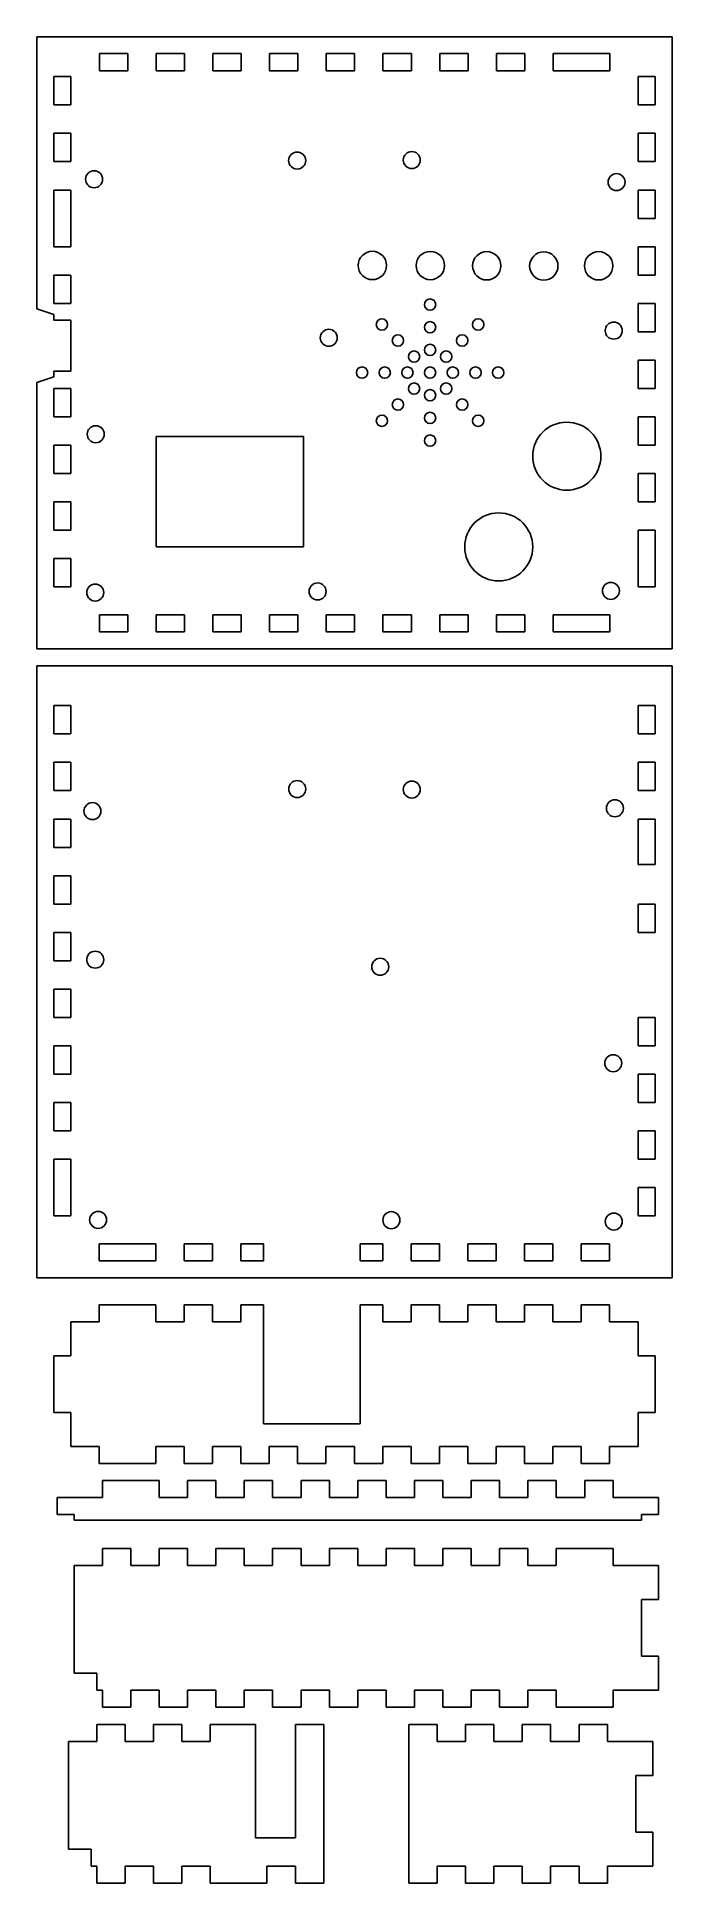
# Model space of a CAD drawing. Header units: millimetres. Extents: x 143 to 255, y 374 to 700.
import ezdxf

# ---------------------------------------------------------------- set-up
doc = ezdxf.new("R2010")
doc.units = ezdxf.units.MM
doc.header["$MEASUREMENT"] = 0

msp = doc.modelspace()

# ---------------------------------------------------------------- linework, layer by layer
at = {"color": 18, "true_color": 0x000000}
for p, q in [((142.55, 699.64), (142.55, 651.69)), ((254.5, 699.64), (142.55, 699.64)), ((254.5, 591.69), (254.5, 699.64)), ((158.55, 696.69), (153.55, 696.69)), ((153.55, 696.69), (153.55, 693.69)), ((153.55, 693.69), (158.55, 693.69)), ((158.55, 696.69), (158.55, 693.69)), ((168.55, 696.69), (163.55, 696.69)), ((163.55, 696.69), (163.55, 693.69)), ((163.55, 693.69), (168.55, 693.69)), ((168.55, 696.69), (168.55, 693.69)), ((178.55, 696.69), (173.55, 696.69)), ((173.55, 696.69), (173.55, 693.69)), ((173.55, 693.69), (178.55, 693.69)), ((178.55, 693.69), (178.55, 696.69)), ((188.55, 696.69), (183.55, 696.69)), ((183.55, 696.69), (183.55, 693.69)), ((183.55, 693.69), (188.55, 693.69)), ((188.55, 696.69), (188.55, 693.69)), ((198.55, 696.69), (193.55, 696.69)), ((193.55, 696.69), (193.55, 693.69)), ((193.55, 693.69), (198.55, 693.69)), ((198.55, 693.69), (198.55, 696.69)), ((208.55, 696.69), (203.55, 696.69)), ((203.55, 696.69), (203.55, 693.69)), ((203.55, 693.69), (208.55, 693.69)), ((208.55, 693.69), (208.55, 696.69)), ((218.55, 696.69), (213.55, 696.69)), ((213.55, 696.69), (213.55, 693.69)), ((213.55, 693.69), (218.55, 693.69)), ((218.55, 693.69), (218.55, 696.69)), ((228.55, 696.69), (223.55, 696.69)), ((223.55, 696.69), (223.55, 693.69)), ((223.55, 693.69), (228.55, 693.69)), ((228.55, 696.69), (228.55, 693.69)), ((243.55, 696.69), (233.55, 696.69)), ((233.55, 696.69), (233.55, 693.69)), ((233.55, 693.69), (243.55, 693.69)), ((243.55, 696.69), (243.55, 693.69)), ((145.55, 692.64), (148.55, 692.64)), ((145.55, 687.64), (145.55, 692.64)), ((148.55, 692.64), (148.55, 687.64)), ((251.5, 692.64), (248.5, 692.64)), ((248.5, 692.64), (248.5, 687.64)), ((251.5, 687.64), (251.5, 692.64)), ((148.55, 687.64), (145.55, 687.64)), ((248.5, 687.64), (251.5, 687.64)), ((145.55, 682.64), (148.55, 682.64)), ((145.55, 677.64), (145.55, 682.64)), ((148.55, 682.64), (148.55, 677.64)), ((251.5, 682.64), (248.5, 682.64)), ((248.5, 682.64), (248.5, 677.64)), ((251.5, 677.64), (251.5, 682.64)), ((145.55, 677.64), (148.55, 677.64)), ((248.5, 677.64), (251.5, 677.64)), ((145.55, 672.64), (145.55, 662.64)), ((145.55, 672.64), (148.55, 672.64)), ((148.55, 662.64), (148.55, 672.64)), ((251.5, 672.64), (248.5, 672.64)), ((248.5, 672.64), (248.5, 667.64)), ((251.5, 667.64), (251.5, 672.64)), ((248.5, 667.64), (251.5, 667.64)), ((145.55, 662.64), (148.55, 662.64)), ((251.5, 662.64), (248.5, 662.64)), ((248.5, 662.64), (248.5, 657.64)), ((251.5, 657.64), (251.5, 662.64)), ((145.55, 657.64), (145.55, 652.64)), ((145.55, 657.64), (148.55, 657.64)), ((148.55, 652.64), (148.55, 657.64)), ((248.5, 657.64), (251.5, 657.64)), ((145.55, 650.69), (142.55, 651.69)), ((145.55, 652.64), (148.55, 652.64)), ((251.5, 652.64), (248.5, 652.64)), ((248.5, 652.64), (248.5, 647.64)), ((251.5, 647.64), (251.5, 652.64)), ((145.55, 650.69), (145.55, 649.69)), ((148.55, 649.69), (145.55, 649.69)), ((148.55, 640.69), (148.55, 649.69)), ((248.5, 647.64), (251.5, 647.64)), ((251.5, 642.64), (248.5, 642.64)), ((248.5, 642.64), (248.5, 637.64)), ((251.5, 637.64), (251.5, 642.64)), ((142.55, 638.69), (145.55, 639.69)), ((142.55, 591.69), (142.55, 638.69)), ((145.55, 640.69), (145.55, 639.69)), ((145.55, 640.69), (148.55, 640.69)), ((145.55, 637.64), (145.55, 632.64)), ((145.55, 637.64), (148.55, 637.64)), ((148.55, 632.64), (148.55, 637.64)), ((248.5, 637.64), (251.5, 637.64)), ((145.55, 632.64), (148.55, 632.64)), ((248.5, 627.64), (248.5, 632.64)), ((248.5, 632.64), (251.5, 632.64)), ((251.5, 632.64), (251.5, 627.64)), ((163.55, 629.19), (189.55, 629.19)), ((163.55, 609.69), (163.55, 629.19)), ((189.55, 629.19), (189.55, 609.69)), ((145.55, 627.64), (145.55, 622.64)), ((145.55, 627.64), (148.55, 627.64)), ((148.55, 622.64), (148.55, 627.64)), ((251.5, 627.64), (248.5, 627.64)), ((145.55, 622.64), (148.55, 622.64)), ((248.5, 622.64), (251.5, 622.64)), ((248.5, 617.64), (248.5, 622.64)), ((251.5, 622.64), (251.5, 617.64)), ((145.55, 617.64), (145.55, 612.64)), ((145.55, 617.64), (148.55, 617.64)), ((148.55, 612.64), (148.55, 617.64)), ((251.5, 617.64), (248.5, 617.64)), ((145.55, 612.64), (148.55, 612.64)), ((248.5, 612.64), (251.5, 612.64)), ((248.5, 612.64), (248.5, 602.64)), ((251.5, 602.64), (251.5, 612.64)), ((189.55, 609.69), (163.55, 609.69)), ((145.55, 607.64), (145.55, 602.64)), ((145.55, 607.64), (148.55, 607.64)), ((148.55, 602.64), (148.55, 607.64)), ((145.55, 602.64), (148.55, 602.64)), ((248.5, 602.64), (251.5, 602.64)), ((158.55, 597.69), (153.55, 597.69)), ((153.55, 597.69), (153.55, 594.69)), ((158.55, 594.69), (158.55, 597.69)), ((168.55, 597.69), (163.55, 597.69)), ((163.55, 597.69), (163.55, 594.69)), ((168.55, 597.69), (168.55, 594.69)), ((178.55, 597.69), (173.55, 597.69)), ((173.55, 597.69), (173.55, 594.69)), ((178.55, 594.69), (178.55, 597.69)), ((188.55, 597.69), (183.55, 597.69)), ((183.55, 597.69), (183.55, 594.69)), ((188.55, 597.69), (188.55, 594.69)), ((198.55, 597.69), (193.55, 597.69)), ((193.55, 597.69), (193.55, 594.69)), ((198.55, 594.69), (198.55, 597.69)), ((208.55, 597.69), (203.55, 597.69)), ((203.55, 597.69), (203.55, 594.69)), ((208.55, 597.69), (208.55, 594.69)), ((218.55, 597.69), (213.55, 597.69)), ((213.55, 597.69), (213.55, 594.69)), ((218.55, 594.69), (218.55, 597.69)), ((228.55, 597.69), (223.55, 597.69)), ((223.55, 597.69), (223.55, 594.69)), ((228.55, 594.69), (228.55, 597.69)), ((243.55, 597.69), (233.55, 597.69)), ((233.55, 597.69), (233.55, 594.69)), ((243.55, 597.69), (243.55, 594.69)), ((153.55, 594.69), (158.55, 594.69)), ((163.55, 594.69), (168.55, 594.69)), ((173.55, 594.69), (178.55, 594.69)), ((183.55, 594.69), (188.55, 594.69)), ((193.55, 594.69), (198.55, 594.69)), ((203.55, 594.69), (208.55, 594.69)), ((213.55, 594.69), (218.55, 594.69)), ((223.55, 594.69), (228.55, 594.69)), ((233.55, 594.69), (243.55, 594.69)), ((142.55, 591.69), (254.5, 591.69)), ((142.55, 588.69), (254.5, 588.69)), ((142.55, 480.74), (142.55, 588.69)), ((254.5, 588.69), (254.5, 480.74)), ((145.55, 576.69), (145.55, 581.69)), ((145.55, 581.69), (148.55, 581.69)), ((148.55, 581.69), (148.55, 576.69)), ((248.5, 581.69), (248.5, 576.69)), ((251.5, 581.69), (248.5, 581.69)), ((251.5, 576.69), (251.5, 581.69)), ((148.55, 576.69), (145.55, 576.69)), ((251.5, 576.69), (248.5, 576.69)), ((145.55, 571.69), (148.55, 571.69)), ((145.55, 566.69), (145.55, 571.69)), ((148.55, 571.69), (148.55, 566.69)), ((251.5, 571.69), (248.5, 571.69)), ((248.5, 571.69), (248.5, 566.69)), ((251.5, 566.69), (251.5, 571.69)), ((148.55, 566.69), (145.55, 566.69)), ((248.5, 566.69), (251.5, 566.69)), ((145.55, 561.69), (148.55, 561.69)), ((145.55, 556.69), (145.55, 561.69)), ((148.55, 561.69), (148.55, 556.69)), ((248.5, 553.69), (248.5, 561.69)), ((251.5, 561.69), (248.5, 561.69)), ((251.5, 561.69), (251.5, 553.69)), ((148.55, 556.69), (145.55, 556.69)), ((251.5, 553.69), (248.5, 553.69)), ((145.55, 551.69), (148.55, 551.69)), ((145.55, 546.69), (145.55, 551.69)), ((148.55, 551.69), (148.55, 546.69)), ((148.55, 546.69), (145.55, 546.69)), ((248.5, 541.69), (248.5, 546.69)), ((251.5, 546.69), (248.5, 546.69)), ((251.5, 546.69), (251.5, 541.69)), ((145.55, 541.69), (148.55, 541.69)), ((145.55, 536.69), (145.55, 541.69)), ((148.55, 541.69), (148.55, 536.69)), ((251.5, 541.69), (248.5, 541.69)), ((148.55, 536.69), (145.55, 536.69)), ((145.55, 526.69), (145.55, 531.69)), ((145.55, 531.69), (148.55, 531.69)), ((148.55, 531.69), (148.55, 526.69)), ((148.55, 526.69), (145.55, 526.69)), ((248.5, 521.69), (248.5, 526.69)), ((251.5, 526.69), (248.5, 526.69)), ((251.5, 526.69), (251.5, 521.69)), ((145.55, 521.69), (145.55, 516.69)), ((148.55, 521.69), (145.55, 521.69)), ((148.55, 516.69), (148.55, 521.69)), ((251.5, 521.69), (248.5, 521.69)), ((145.55, 516.69), (148.55, 516.69)), ((248.5, 511.69), (248.5, 516.69)), ((248.5, 516.69), (251.5, 516.69)), ((251.5, 516.69), (251.5, 511.69)), ((145.55, 511.69), (145.55, 506.69)), ((148.55, 511.69), (145.55, 511.69)), ((148.55, 506.69), (148.55, 511.69)), ((251.5, 511.69), (248.5, 511.69)), ((148.55, 506.69), (145.55, 506.69)), ((248.5, 506.69), (248.5, 501.69)), ((248.5, 506.69), (251.5, 506.69)), ((251.5, 501.69), (251.5, 506.69)), ((148.55, 501.69), (145.55, 501.69)), ((145.55, 491.69), (145.55, 501.69)), ((148.55, 501.69), (148.55, 491.69)), ((248.5, 501.69), (251.5, 501.69)), ((248.5, 491.69), (248.5, 496.69)), ((251.5, 496.69), (248.5, 496.69)), ((251.5, 496.69), (251.5, 491.69)), ((148.55, 491.69), (145.55, 491.69)), ((251.5, 491.69), (248.5, 491.69)), ((153.5, 486.74), (163.5, 486.74)), ((153.5, 486.74), (153.5, 483.74)), ((163.5, 486.74), (163.5, 483.74)), ((168.5, 486.74), (173.5, 486.74)), ((168.5, 483.74), (168.5, 486.74)), ((173.5, 486.74), (173.5, 483.74)), ((178.5, 486.74), (182.5, 486.74)), ((178.5, 483.74), (178.5, 486.74)), ((182.5, 486.74), (182.5, 483.74)), ((199.5, 486.74), (203.5, 486.74)), ((199.5, 483.74), (199.5, 486.74)), ((203.5, 486.74), (203.5, 483.74)), ((208.5, 486.74), (213.5, 486.74)), ((208.5, 483.74), (208.5, 486.74)), ((213.5, 486.74), (213.5, 483.74)), ((218.5, 486.74), (223.5, 486.74)), ((218.5, 483.74), (218.5, 486.74)), ((223.5, 486.74), (223.5, 483.74)), ((228.5, 486.74), (233.5, 486.74)), ((228.5, 486.74), (228.5, 483.74)), ((233.5, 486.74), (233.5, 483.74)), ((238.5, 486.74), (243.5, 486.74)), ((238.5, 486.74), (238.5, 483.74)), ((243.5, 486.74), (243.5, 483.74)), ((163.5, 483.74), (153.5, 483.74)), ((173.5, 483.74), (168.5, 483.74)), ((182.5, 483.74), (178.5, 483.74)), ((203.5, 483.74), (199.5, 483.74)), ((213.5, 483.74), (208.5, 483.74)), ((223.5, 483.74), (218.5, 483.74)), ((233.5, 483.74), (228.5, 483.74)), ((243.5, 483.74), (238.5, 483.74)), ((254.5, 480.74), (142.55, 480.74)), ((153.5, 476), (163.5, 476)), ((153.5, 476), (153.5, 473)), ((163.5, 476), (163.5, 473)), ((168.5, 476), (173.5, 476)), ((168.5, 473), (168.5, 476)), ((173.5, 476), (173.5, 473)), ((178.5, 476), (182.5, 476)), ((178.5, 473), (178.5, 476)), ((182.5, 476), (182.5, 455)), ((199.5, 476), (203.5, 476)), ((199.5, 455), (199.5, 476)), ((203.5, 476), (203.5, 473)), ((208.5, 476), (213.5, 476)), ((208.5, 473), (208.5, 476)), ((213.5, 476), (213.5, 473)), ((218.5, 473), (218.5, 476)), ((218.5, 476), (223.5, 476)), ((223.5, 476), (223.5, 473)), ((228.5, 476), (233.5, 476)), ((228.5, 473), (228.5, 476)), ((233.5, 476), (233.5, 473)), ((238.5, 476), (243.5, 476)), ((238.5, 473), (238.5, 476)), ((243.5, 476), (243.5, 473)), ((148.5, 473), (148.5, 467)), ((153.5, 473), (148.5, 473)), ((163.5, 473), (168.5, 473)), ((173.5, 473), (178.5, 473)), ((203.5, 473), (208.5, 473)), ((213.5, 473), (218.5, 473)), ((223.5, 473), (228.5, 473)), ((233.5, 473), (238.5, 473)), ((243.5, 473), (248.5, 473)), ((248.5, 467), (248.5, 473)), ((148.5, 467), (145.5, 467)), ((145.5, 467), (145.5, 457)), ((251.5, 467), (248.5, 467)), ((251.5, 467), (251.5, 457)), ((145.5, 457), (148.5, 457)), ((148.5, 457), (148.5, 451)), ((251.5, 457), (248.5, 457)), ((248.5, 457), (248.5, 451)), ((182.5, 455), (199.5, 455)), ((153.5, 451), (148.5, 451)), ((153.5, 448), (153.5, 451)), ((163.5, 451), (168.5, 451)), ((163.5, 448), (163.5, 451)), ((168.5, 448), (168.5, 451)), ((173.5, 451), (178.5, 451)), ((173.5, 448), (173.5, 451)), ((178.5, 451), (178.5, 448)), ((183.5, 451), (188.5, 451)), ((183.5, 448), (183.5, 451)), ((188.5, 448), (188.5, 451)), ((193.5, 451), (198.5, 451)), ((193.5, 448), (193.5, 451)), ((198.5, 451), (198.5, 448)), ((203.5, 451), (208.5, 451)), ((203.5, 448), (203.5, 451)), ((208.5, 448), (208.5, 451)), ((213.5, 451), (218.5, 451)), ((213.5, 448), (213.5, 451)), ((218.5, 451), (218.5, 448)), ((223.5, 451), (228.5, 451)), ((223.5, 448), (223.5, 451)), ((228.5, 448), (228.5, 451)), ((233.5, 451), (238.5, 451)), ((233.5, 448), (233.5, 451)), ((238.5, 451), (238.5, 448)), ((243.5, 448), (243.5, 451)), ((243.5, 451), (248.5, 451)), ((153.5, 448), (163.5, 448)), ((168.5, 448), (173.5, 448)), ((178.5, 448), (183.5, 448)), ((188.5, 448), (193.5, 448)), ((198.5, 448), (203.5, 448)), ((208.5, 448), (213.5, 448)), ((218.5, 448), (223.5, 448)), ((228.5, 448), (233.5, 448)), ((238.5, 448), (243.5, 448)), ((154.1, 445), (164.1, 445)), ((154.1, 445), (154.1, 442)), ((164.1, 445), (164.1, 442)), ((169.1, 445), (174.1, 445)), ((169.1, 445), (169.1, 442)), ((174.1, 445), (174.1, 442)), ((179.1, 445), (184.1, 445)), ((179.1, 442), (179.1, 445)), ((184.1, 445), (184.1, 442)), ((189.1, 445), (194.1, 445)), ((189.1, 442), (189.1, 445)), ((194.1, 445), (194.1, 442)), ((199.1, 445), (204.1, 445)), ((199.1, 442), (199.1, 445)), ((204.1, 445), (204.1, 442)), ((209.1, 445), (214.1, 445)), ((209.1, 442), (209.1, 445)), ((214.1, 445), (214.1, 442)), ((219.1, 445), (224.1, 445)), ((219.1, 442), (219.1, 445)), ((224.1, 445), (224.1, 442)), ((229.1, 445), (234.1, 445)), ((229.1, 445), (229.1, 442)), ((234.1, 445), (234.1, 442)), ((239.1, 445), (244.1, 445)), ((239.1, 445), (239.1, 442)), ((244.1, 445), (244.1, 442)), ((149.1, 442), (146.1, 442)), ((146.1, 442), (146.1, 439)), ((154.1, 442), (149.1, 442)), ((164.1, 442), (169.1, 442)), ((174.1, 442), (179.1, 442)), ((184.1, 442), (189.1, 442)), ((194.1, 442), (199.1, 442)), ((204.1, 442), (209.1, 442)), ((214.1, 442), (219.1, 442)), ((224.1, 442), (229.1, 442)), ((234.1, 442), (239.1, 442)), ((244.1, 442), (249.1, 442)), ((249.1, 442), (252.1, 442)), ((252.1, 442), (252.1, 439)), ((149.1, 439), (146.1, 439)), ((149.1, 439), (149.1, 438)), ((249.1, 438), (149.1, 438)), ((249.1, 439), (252.1, 439)), ((249.1, 439), (249.1, 438)), ((149.1, 430), (154.1, 430)), ((149.1, 430), (149.1, 411)), ((154.1, 430), (154.1, 433)), ((154.1, 433), (159.1, 433)), ((159.1, 433), (159.1, 430)), ((159.1, 430), (164.1, 430)), ((164.1, 430), (164.1, 433)), ((164.1, 433), (169.1, 433)), ((169.1, 433), (169.1, 430)), ((169.1, 430), (174.1, 430)), ((174.1, 430), (174.1, 433)), ((174.1, 433), (179.1, 433)), ((179.1, 433), (179.1, 430)), ((179.1, 430), (184.1, 430)), ((184.1, 430), (184.1, 433)), ((184.1, 433), (189.1, 433)), ((189.1, 433), (189.1, 430)), ((189.1, 430), (194.1, 430)), ((194.1, 430), (194.1, 433)), ((194.1, 433), (199.1, 433)), ((199.1, 433), (199.1, 430)), ((199.1, 430), (204.1, 430)), ((204.1, 430), (204.1, 433)), ((204.1, 433), (209.1, 433)), ((209.1, 433), (209.1, 430)), ((209.1, 430), (214.1, 430)), ((219.1, 433), (214.1, 433)), ((214.1, 433), (214.1, 430)), ((219.1, 430), (219.1, 433)), ((224.1, 430), (219.1, 430)), ((224.1, 433), (224.1, 430)), ((229.1, 433), (224.1, 433)), ((229.1, 430), (229.1, 433)), ((234.1, 430), (229.1, 430)), ((234.1, 433), (234.1, 430)), ((234.1, 433), (244.1, 433)), ((244.1, 433), (244.1, 430)), ((252.1, 430), (244.1, 430)), ((252.1, 424), (252.1, 430)), ((249.1, 424), (249.1, 414)), ((249.1, 424), (252.1, 424)), ((249.1, 414), (252.1, 414)), ((252.1, 414), (252.1, 408)), ((149.1, 411), (153.1, 411)), ((153.1, 411), (153.1, 408)), ((153.1, 408), (154.1, 408)), ((154.1, 408), (154.1, 405)), ((159.1, 408), (164.1, 408)), ((159.1, 405), (159.1, 408)), ((164.1, 408), (164.1, 405)), ((169.1, 408), (174.1, 408)), ((169.1, 405), (169.1, 408)), ((174.1, 408), (174.1, 405)), ((179.1, 408), (184.1, 408)), ((179.1, 405), (179.1, 408)), ((184.1, 408), (184.1, 405)), ((189.1, 408), (194.1, 408)), ((189.1, 405), (189.1, 408)), ((194.1, 408), (194.1, 405)), ((199.1, 408), (204.1, 408)), ((199.1, 405), (199.1, 408)), ((204.1, 408), (204.1, 405)), ((209.1, 408), (214.1, 408)), ((209.1, 405), (209.1, 408)), ((214.1, 405), (214.1, 408)), ((224.1, 408), (219.1, 408)), ((219.1, 408), (219.1, 405)), ((224.1, 405), (224.1, 408)), ((234.1, 408), (229.1, 408)), ((229.1, 405), (229.1, 408)), ((234.1, 405), (234.1, 408)), ((252.1, 408), (244.1, 408)), ((244.1, 405), (244.1, 408)), ((154.1, 405), (159.1, 405)), ((164.1, 405), (169.1, 405)), ((174.1, 405), (179.1, 405)), ((184.1, 405), (189.1, 405)), ((194.1, 405), (199.1, 405)), ((204.1, 405), (209.1, 405)), ((219.1, 405), (214.1, 405)), ((229.1, 405), (224.1, 405)), ((234.1, 405), (244.1, 405)), ((153.1, 402), (153.1, 399)), ((158.1, 402), (153.1, 402)), ((158.1, 399), (158.1, 402)), ((168.1, 402), (163.1, 402)), ((163.1, 402), (163.1, 399)), ((168.1, 399), (168.1, 402)), ((173.1, 402), (181.1, 402)), ((173.1, 402), (173.1, 399)), ((181.1, 402), (181.1, 382)), ((188.1, 402), (188.1, 382)), ((188.1, 402), (193.1, 402)), ((193.1, 374), (193.1, 402)), ((208.1, 402), (208.1, 374)), ((208.1, 402), (213.1, 402)), ((213.1, 402), (213.1, 399)), ((218.1, 402), (223.1, 402)), ((218.1, 399), (218.1, 402)), ((223.1, 402), (223.1, 399)), ((228.1, 402), (233.1, 402)), ((228.1, 399), (228.1, 402)), ((233.1, 402), (233.1, 399)), ((238.1, 399), (238.1, 402)), ((238.1, 402), (243.1, 402)), ((243.1, 402), (243.1, 399)), ((148.1, 399), (148.1, 380)), ((148.1, 399), (153.1, 399)), ((163.1, 399), (158.1, 399)), ((173.1, 399), (168.1, 399)), ((213.1, 399), (218.1, 399)), ((223.1, 399), (225.1, 399)), ((225.1, 399), (228.1, 399)), ((233.1, 399), (238.1, 399)), ((251.1, 399), (243.1, 399)), ((251.1, 393), (251.1, 399)), ((248.1, 393), (248.1, 383)), ((248.1, 393), (251.1, 393)), ((181.1, 382), (188.1, 382)), ((248.1, 383), (251.1, 383)), ((251.1, 383), (251.1, 377)), ((148.1, 380), (152.1, 380)), ((152.1, 380), (152.1, 377)), ((152.1, 377), (153.1, 377)), ((153.1, 374), (153.1, 377)), ((163.1, 377), (158.1, 377)), ((158.1, 377), (158.1, 374)), ((163.1, 374), (163.1, 377)), ((173.1, 377), (168.1, 377)), ((168.1, 374), (168.1, 377)), ((173.1, 374), (173.1, 377)), ((183.1, 377), (188.1, 377)), ((183.1, 374), (183.1, 377)), ((188.1, 374), (188.1, 377)), ((213.1, 377), (218.1, 377)), ((213.1, 374), (213.1, 377)), ((218.1, 374), (218.1, 377)), ((223.1, 377), (228.1, 377)), ((223.1, 374), (223.1, 377)), ((228.1, 374), (228.1, 377)), ((233.1, 377), (238.1, 377)), ((233.1, 374), (233.1, 377)), ((238.1, 374), (238.1, 377)), ((251.1, 377), (243.1, 377)), ((243.1, 374), (243.1, 377)), ((158.1, 374), (153.1, 374)), ((168.1, 374), (163.1, 374)), ((173.1, 374), (183.1, 374)), ((188.1, 374), (193.1, 374)), ((208.1, 374), (213.1, 374)), ((218.1, 374), (223.1, 374)), ((228.1, 374), (233.1, 374)), ((238.1, 374), (243.1, 374))]:
    msp.add_line(p, q, dxfattribs=at)
for centre, radius in [((188.42, 677.83), 1.5), ((208.62, 677.93), 1.5), ((152.62, 674.53), 1.5), ((244.72, 674.03), 1.5), ((201.68, 659.33), 2.5), ((211.89, 659.31), 2.5), ((221.84, 659.27), 2.5), ((231.89, 659.23), 2.5), ((241.57, 659.27), 2.5), ((211.85, 652.43), 1), ((193.99, 646.58), 1.5), ((203.36, 648.92), 1), ((211.85, 648.43), 1), ((220.33, 648.92), 1), ((244.22, 647.83), 1.5), ((206.19, 646.09), 1), ((211.85, 644.43), 1), ((217.51, 646.09), 1), ((209.02, 643.26), 1), ((214.68, 643.26), 1), ((199.85, 640.43), 1), ((203.85, 640.43), 1), ((207.85, 640.43), 1), ((209.02, 637.61), 1), ((211.85, 640.43), 1), ((211.85, 640.43), 1), ((214.68, 637.61), 1), ((215.85, 640.43), 1), ((219.85, 640.43), 1), ((223.85, 640.43), 1), ((206.19, 634.78), 1), ((211.85, 636.43), 1), ((217.51, 634.78), 1), ((203.36, 631.95), 1), ((211.85, 632.43), 1), ((220.33, 631.95), 1), ((152.91, 629.57), 1.5), ((211.85, 628.43), 1), ((235.95, 625.69), 6), ((223.95, 609.69), 6), ((152.82, 601.63), 1.5), ((192.03, 601.83), 1.5), ((243.72, 601.93), 1.5), ((188.43, 566.98), 1.5), ((208.63, 566.88), 1.5), ((152.33, 563.08), 1.5), ((244.43, 563.58), 1.5), ((152.83, 536.88), 1.5), ((203.07, 535.63), 1.5), ((244.14, 518.62), 1.5), ((153.33, 490.98), 1.5), ((205.02, 490.93), 1.5), ((244.23, 490.68), 1.5)]:
    msp.add_circle(centre, radius, dxfattribs=at)

doc.saveas('drawing.dxf')
